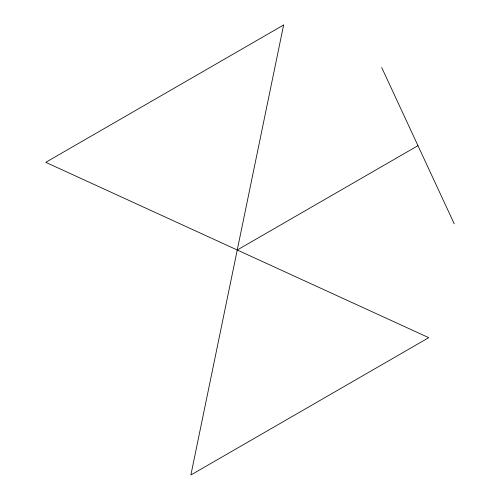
<?xml version="1.0" encoding="UTF-8"?>
<svg xmlns="http://www.w3.org/2000/svg" width="500" height="500" viewBox="0 0 500 500"><rect width="100%" height="100%" fill="white"/><g stroke="black" fill="none" stroke-linecap="round" stroke-linejoin="round"><path stroke-width="0.75" d="M237.25 250L417.962 145.662M381.688 67.5L454.244 223.831M283.625 25L190.869 475L428.738 337.669L45.756 162.331L283.625 25"/></g></svg>
